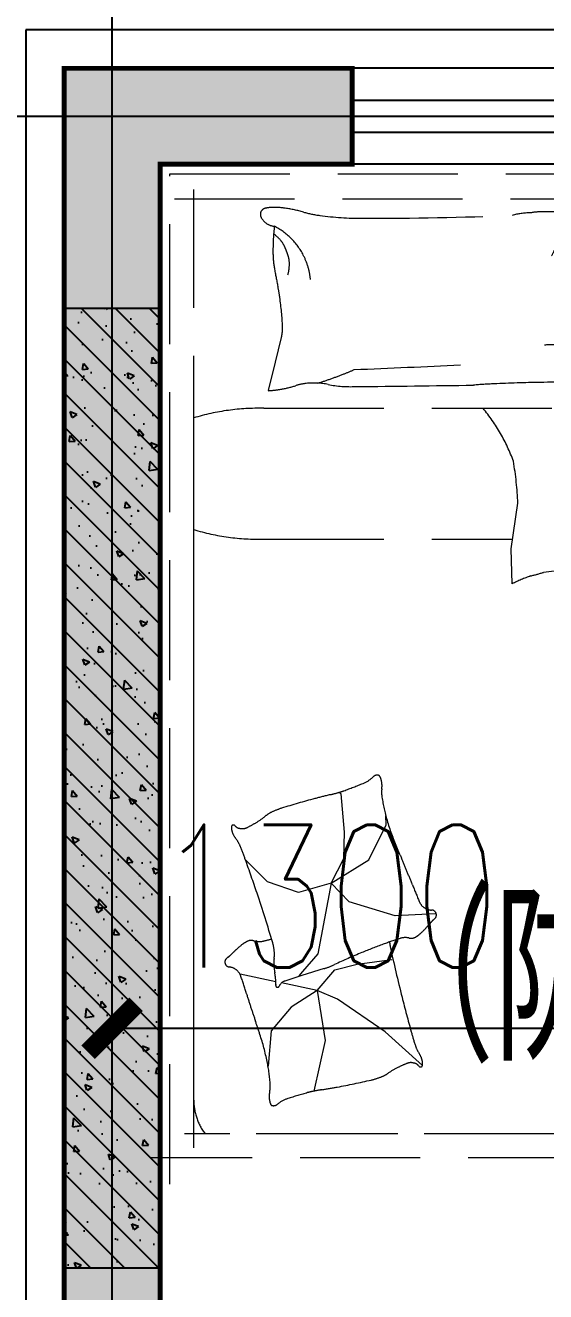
# Model space of a CAD drawing. Header units: millimetres. Extents: x 815519 to 890079, y 147095 to 251022.
# Drawn here: x 854399 to 855483, y 165347 to 167985 of the extents above; entities that cross this region are included whole.
import ezdxf

# ---------------------------------------------------------------- set-up
doc = ezdxf.new("R2010")
doc.units = ezdxf.units.MM
doc.header["$LTSCALE"] = 1000
doc.linetypes.add('DASH', pattern=[0.35, 0.25, -0.1])
doc.linetypes.add('DOTE', pattern=[61.467999999999996, 50.8, -5.08, 0.508, -5.08])
doc.layers.get('Defpoints').update_dxf_attribs({"color": 1})
for name, color, linetype in [('COLUMN', 9, 'Continuous'), ('DOOR_FIRE', 4, 'Continuous'), ('PUB_DIM', 3, 'Continuous'), ('PUB_HATCH', 8, 'Continuous'), ('PUB_TEXT', 7, 'Continuous'), ('SURFACE', 6, 'Continuous'), ('WALL', 2, 'Continuous'), ('总内隔墙', 30, 'Continuous'), ('梁虚线', 134, 'DASH'), ('看线', 163, 'Continuous'), ('砼墙', 3, 'Continuous')]:
    doc.layers.add(name, color=color, linetype=linetype)
doc.layers.add('DOTE', color=1, linetype='DOTE', plot=False)
doc.layers.add('FF-活动家具', color=33, linetype='Continuous', lineweight=0)
doc.styles.add('_TCH_DIM_T3', font='SIMPLEX.shx', dxfattribs={"width": 0.7, "bigfont": 'GBCBIG.shx'})
doc.styles.add('_TCH_LABEL', font='COMPLEX', dxfattribs={"bigfont": 'GBCBIG'})
doc.styles.add('DIM_FONT', font='SIMPLEX', dxfattribs={"width": 0.7, "bigfont": 'GBCBIG'})
doc.dimstyles.new('_TCH_ARCH&&100', dxfattribs={"dimtxt": 297.5, "dimasz": 100, "dimexe": 250, "dimexo": 300, "dimgap": 100, "dimtad": 1, "dimdec": 0, "dimzin": 0, "dimdsep": 46, "dimtxsty": '_TCH_DIM_T3', "dimblk": 'ARCHTICK', "dimcen": 0.09, "dimclrt": 7, "dimazin": 2, "dimtfac": 1, "dimtdec": 0, "dimtix": 1, "dimtmove": 2, "dimatfit": 3, "dimfxl": 1, "dimtolj": 1, "dimtzin": 0, "dimarcsym": 0})

# ---------------------------------------------------------------- blocks, each defined once
blk = doc.blocks.new('_ArchTick')
at = {"color": 0, "linetype": 'ByBlock', "const_width": 0.4}
blk.add_lwpolyline([(-0.5, -0.5), (0.5, 0.5)], dxfattribs=at)
blk = doc.blocks.new('*D733')
at = {"layer": 'Defpoints', "color": 0, "transparency": 16777216}
for p in [(-334073.0922989643, 357850.0000003577), (-335372.9432776108, 356949.9999955215), (-334073.0922989643, 356949.9999954788)]:
    blk.add_point(p, dxfattribs=at)
at = {"layer": 'PUB_DIM', "color": 0, "lineweight": -2, "transparency": 16777216}
for p, q in [((-335372.9432776108, 357249.9999955215), (-335372.9432776108, 358100.0000003577)), ((-334073.0922989643, 357249.9999954788), (-334073.0922989643, 358100.0000003577)), ((-335372.9432776108, 357850.0000003577), (-334073.0922989643, 357850.0000003577))]:
    blk.add_line(p, q, dxfattribs=at)
at = {"layer": 'PUB_DIM', "color": 0, "lineweight": -2, "transparency": 16777216, "xscale": 100, "yscale": 100, "zscale": 100, "rotation": 180}
blk.add_blockref('_ArchTick', (-335372.9432776108, 357850.0000003577), dxfattribs=at)
at = {"layer": 'PUB_DIM', "color": 0, "lineweight": -2, "transparency": 16777216, "xscale": 100, "yscale": 100, "zscale": 100}
blk.add_blockref('_ArchTick', (-334073.0922989643, 357850.0000003577), dxfattribs=at)
at = {"layer": 'PUB_DIM', "color": 7, "transparency": 16777216, "insert": (-334923.0177882488, 358125.0000003577), "char_height": 297.5, "attachment_point": 5, "style": '_TCH_DIM_T3'}
blk.add_mtext('\\A1;1300', dxfattribs=at)
blk = doc.blocks.new('10#楼-房间功能')
at = {"layer": 'PUB_TEXT', "color": 1, "style": '_TCH_LABEL'}
blk.add_text('（防火隔间）', height=337.5886524822695, dxfattribs=at).set_placement((-334820.6150144463, 417793.5469778031))
blk = doc.blocks.new('10#-剪力墙-初')
at = {"layer": 'PUB_HATCH'}
blk.add_hatch(color=256, dxfattribs=at).paths.add_polyline_path([(680412.9095045129, -136200.9225173861), (680412.9095045129, -139500.9225173861), (680612.9095045129, -139500.9225173861), (680612.9095045129, -139000.9225173861), (681112.9095045129, -139000.9225173861), (681112.9095045129, -139400.9225173861), (681312.9095045129, -139400.9225173861), (681312.9095045129, -138800.9225173861), (680612.9095045129, -138800.9225173861), (680612.9095045129, -136000.9225173861), (680012.9095045129, -136000.9225173861), (680012.9095045129, -136200.9225173861)])
at = {"layer": '砼墙', "color": 5, "ltscale": 0.9999999776482582, "const_width": 10}
blk.add_lwpolyline([(680412.9095045129, -136200.9225173861), (680012.9095045129, -136200.9225173861), (680012.9095045129, -136000.9225173861), (680612.9095045129, -136000.9225173861), (680612.9095045129, -138800.9225173861), (681312.9095045129, -138800.9225173861), (681312.9095045129, -139400.9225173861), (681112.9095045129, -139400.9225173861), (681112.9095045129, -139000.9225173861), (680612.9095045129, -139000.9225173861), (680612.9095045129, -139500.9225173861), (680412.9095045129, -139500.9225173861), (680412.9095045129, -138800.9225173861)], close=True, dxfattribs=at)
blk = doc.blocks.new('A$C25BE450F')
at = {"layer": 'FF-活动家具', "linetype": 'DASH'}
for p, q in [((-1200, -26.62899303849554), (-1200, 2078.17701611243)), ((-1200, 2078.17701611243), (0, 2078.17701611243)), ((0, 2078.17701611243), (0, 0)), ((-1150, 49.19250364243635), (-1150, 2045.384873870062)), ((-50.00000000023283, 49.19250364240725), (-50.00000000023283, 2045.384873870033)), ((-1190.095795021043, 2025.805604779103), (-16.17889629735146, 2025.805604779103)), ((-842.9902371419594, 786.2664343790966), (-847.9066362429876, 789.3253485899768)), ((-835.8040664705914, 706.9548798815231), (-842.9902371419594, 786.2664343790966)), ((-749.0061425045133, 721.8115447088203), (-750.1459969878197, 741.2394623278233)), ((-785.4458837346174, 648.8999301250151), (-749.0061425045133, 721.8115447088203)), ((-837.6375320462976, 651.8711699509877), (-835.8040664705914, 706.9548798815231)), ((-996.2746474600863, 602.9585704490892), (-1042.593782011652, 649.847191712528)), ((-864.0247902926058, 600.2158297793358), (-837.6375320462976, 651.8711699509877)), ((-864.0247902926058, 600.2158297793358), (-785.4458837346174, 648.8999301250151)), ((-931.8651596487034, 581.0164652712992), (-996.2746474600863, 602.9585704490892)), ((-864.0247902926058, 600.2158297793358), (-931.8651596487034, 581.0164652712992)), ((-864.0247902926058, 600.2158297793358), (-891.4505975949578, 453.3639202722698)), ((-825.8844600836746, 561.1315891534905), (-864.0247902926058, 600.2158297793358)), ((-730.297485382529, 532.4467721531691), (-825.8844600836746, 561.1315891534905)), ((-647.1553131269757, 536.5609366108256), (-730.297485382529, 532.4467721531691)), ((-891.4505975949578, 453.3639202722698), (-923.5464661712758, 415.9938082517474)), ((-878.2138867883477, 422.3634762527072), (-924.6420505926944, 407.752664140251)), ((-856.2191055070143, 419.8186136937584), (-809.2351421583444, 431.7689803039539)), ((-809.2351421583444, 431.7689803039539), (-737.0539188995026, 441.6183163504174)), ((-978.9518971047364, 394.9619168517529), (-1053.586130408105, 410.685239307757)), ((-924.6420505926944, 407.752664140251), (-960.4580656262115, 396.4814652946661)), ((-923.5464661712758, 415.9938082517474), (-931.1992980164941, 406.9654628727003)), ((-893.1013532259967, 376.8756349314353), (-856.2191055070143, 419.8186136937584)), ((-893.1013532259967, 376.8756349314353), (-967.3481999062933, 392.51734598045)), ((-893.1013532259967, 376.8756349314353), (-946.7810420186725, 341.6808793807286)), ((-893.1013532259967, 376.8756349314353), (-876.4460265843663, 272.3418525051675)), ((-850.1890221531503, 359.0156129411771), (-893.1013532259967, 376.8756349314353)), ((-751.2443231532816, 290.4645052863343), (-850.1890221531503, 359.0156129411771)), ((-946.7810420186725, 341.6808793807286), (-988.9133562848438, 292.8283661945607)), ((-988.9133562848438, 292.8283661945607), (-995.0897434793878, 218.7616748718428)), ((-673.6313543843571, 220.4339607443253), (-751.2443231532816, 290.4645052863343)), ((-876.4460265843663, 272.3418525051675), (-899.6541909913067, 167.0350893511786)), ((-24.64979353442322, 78.17701611242956), (-1169.116103377542, 78.17701611242956)), ((21.54267482738942, 28.17701611242956), (-1239.619620322832, 28.17701611242956))]:
    blk.add_line(p, q, dxfattribs=at)
for points in [[(-1000.662722372916, 2006.573079620197, 0.4948180496126418), (-1009.834212782909, 1987.829843218031)], [(-982.9920650541317, 2008.31697161746, 0.0492247228711013), (-1000.662722371286, 2006.573079620546)], [(-959.3498367749853, 2006.573079619731, 0.0368308428606689), (-982.9920650525019, 2008.31697161746)], [(-921.3717710714554, 1998.437812576711, 0.0318926909015178), (-959.3498367725406, 2006.573079619382)], [(-214.7702489900403, 1999.066755621287, 0.1112493716268427), (-192.223442049115, 2006.373180824623)], [(-173.5146829033038, 1989.408234529023, -0.1917162675696748), (-173.4573633930413, 2000.943371930451, -0.3634893070058293), (-168.6083383470541, 2003.527973600256, 0.5858582349995071), (-165.9458762063878, 2006.573079620197, 0.2155122939429289), (-167.8987334165722, 2008.603261250595, 0.0764444186436562), (-175.3351862006821, 2010.326312237943, 0.1537083434807286), (-192.2234420495806, 2006.37318082439)], [(-1009.83421278256, 1987.829843217565, 0.2633679387543246), (-981.8841023830464, 1969.041177152365)], [(-921.3717710841447, 1998.43781258032, 0.0358627382486248), (-887.4574800536502, 1991.448187864327, 0.0329412578661108), (-797.7958104973659, 1985.534634555981, 0.0094773248220926), (-486.5686441609869, 1991.448187862465, -0.0733736877386937), (-449.0543712771032, 1996.812837383535)], [(-428.8463601040421, 1999.066755621519, 0.0333974637020029), (-449.0543712825747, 1996.812837382487)], [(-391.7638180321082, 1998.3342553642, 0.0320396294923366), (-428.846360102063, 1999.066755621636)], [(-391.7638180551585, 1998.334255366062, 0.0184419514026642), (-327.4419689205242, 1995.313523003424)], [(-331.8058047521627, 1984.63139645051, 0.0486850077783836), (-344.3425701545784, 1976.547642387275)], [(-308.0240305968327, 1995.24456913484, 0.0278421621785376), (-331.8058047500672, 1984.631396451441)], [(-327.4419689167989, 1995.313523003424, 0.0108372939750571), (-262.6785058423411, 1996.066443132062)], [(-260.5672064468963, 1997.399617288902, 0.08815313182024499), (-291.7625517536653, 1982.177350078884, 0.0775471207167671), (-313.408788277884, 1960.565195788222)], [(-262.6785059048561, 1996.066443129967, 0.0146238513293551), (-214.7702490121592, 1999.066755619308)], [(-226.0373817940708, 2000.943371930567, 0.0881531318081633), (-260.5672064475948, 1997.399617288669)], [(-171.579540584702, 1972.79440977081, 0.1296753022684935), (-173.5146829024889, 1989.408234526927)], [(-982.0320473094471, 1969.336867380596, 0.0272005265116344), (-984.9388667672174, 1915.943253991602)], [(-969.332238568808, 1940.047883979802, 0.0536899463150043), (-983.5389632097213, 1953.025218095456)], [(-947.2518515286501, 1943.714605839399, 0.0773794298030474), (-982.0627042903798, 1969.055391361413)], [(-344.3425701595843, 1976.547642383201, 0.0236664622152261), (-372.2658436582424, 1952.188586572476)], [(-313.4087882783497, 1960.565195787523, 0.0775471207018448), (-327.4419689268107, 1933.385890990088)], [(-174.5792978174286, 1955.99034394481, 0.0193256498645087), (-177.2130090087885, 1940.892356233962)], [(-174.5792978156824, 1955.990343952959, 0.0173502061733373), (-171.57954058412, 1972.794409774535)], [(-961.2276595855365, 1927.756183302903, 0.0703117485656328), (-969.3322385656647, 1940.047883976193)], [(-957.492945211241, 1919.2016641589, 0.0154482349127563), (-961.2276595847216, 1927.756183301157)], [(-911.867633442278, 1884.371855430829, 0.0475254861918905), (-921.7925967957126, 1908.990302682796, 0.0773794298122645), (-947.2518515292322, 1943.714605839981)], [(-391.2891201262828, 1931.509415923094, 0.0468009736914347), (-396.3971290473128, 1923.843281554116)], [(-372.2658436616184, 1952.188586569217, 0.0312234184504686), (-391.2891201224411, 1931.509415927751)], [(-177.2130090065766, 1940.892356250377, 0.0188175161239165), (-183.8273576182546, 1872.510259426606)], [(-984.9388667672174, 1915.943253991136, 0.042281187805113), (-982.0320473077009, 1881.629850179364)], [(-950.7261381245917, 1890.909286614798, 0.0821266656679664), (-953.7161723995814, 1908.990302688384, 0.0132435682984484), (-957.4929452131037, 1919.20166416344)], [(-396.3971290455665, 1923.843281557376, 0.023190832050897), (-404.4340757379541, 1907.113686380617)], [(-982.0320473035099, 1881.629850154684, 0.0109698913694058), (-974.6868881618138, 1843.634756349551)], [(-953.7161723995814, 1867.705167602457, 0.0641637021440542), (-950.7261381245917, 1890.90928661573)], [(-906.7696224255487, 1858.322227294731, 0.0475254861957134), (-911.8676334447227, 1884.371855438978)], [(-183.8273576191859, 1872.510259410425, 0.0218280980111616), (-184.7244961957913, 1813.284000825428)], [(-970.6169695798308, 1820.790324820962, 0.0182988888801315), (-974.6868881632108, 1843.634756355721)], [(-964.9100987850688, 1759.677644461684, 0.0233051013965709), (-970.6169695790159, 1820.790324813977)], [(-184.7244961956749, 1813.284000822168, 0.0062041541413661), (-183.3388607477536, 1779.433326839178)], [(-183.3388607663801, 1779.433327187609, 0.0019630604936855), (-177.2130089789862, 1672.539472004806)], [(-966.8611280111363, 1740.096812200209, 0.0730409353746489), (-964.9100987863494, 1759.677644486015)], [(-966.8611280106707, 1740.096812202188), (-987.5175708084134, 1657.526683268079), (-995.0290579949506, 1627.501104799041, 0.5102284768060689), (-994.0743320407346, 1626.364072724071)], [(-383.2174079502001, 1721.163944054802, 0.0333392787946399), (-419.4570501098642, 1721.330790350039)], [(-366.8770317112794, 1717.577698968526, 0.0725208529107281), (-383.2174079464749, 1721.163944054453)], [(-288.0067101857858, 1681.922412810789, 0.0094772151004863), (-337.0449834112078, 1705.220613248239, 0.0159372812992931), (-366.8770316995215, 1717.577698963985)], [(-864.2055569912773, 1651.193198102585, 0.0097294744706726), (-837.2888068340253, 1661.279915890715, 0.0079705008440045), (-815.5438696886413, 1670.318582737644)], [(-815.5438696880592, 1670.318582737877, 0.0008467710462191), (-594.0980984445196, 1680.045796500228)], [(-261.2004703100538, 1666.869158715068, 0.0245988265344099), (-288.0067101850873, 1681.922412810323)], [(-222.2817361857742, 1640.637277732545, 0.0161077521613874), (-261.2004703129642, 1666.869158716931)], [(-177.2130090087885, 1672.539472490957, 0.0283408257608924), (-172.9358758666785, 1636.410843149701)], [(-968.7391467702109, 1629.377721108438, 0.0344939943967025), (-937.9543188543757, 1636.731723929697)], [(-870.0060392688029, 1639.408194438613, 0.0786692862297231), (-915.5928875966929, 1641.448187863862, 0.0478250924960003), (-937.9543188569369, 1636.731723928766)], [(-891.4943693326786, 1642.161363436782, 0.0097294744653337), (-864.2055570334196, 1651.193198087683)], [(-870.0060392752057, 1639.40819444001, 0.0625100271959325), (-812.8767184260068, 1635.007570035232)], [(-812.8767183976015, 1635.007570036629, 0.0015199156259283), (-567.1615354079986, 1637.950477072678)], [(-524.6172828368144, 1640.637277725793, 0.0087615685432961), (-567.1615354430396, 1637.950477069884)], [(-428.4743689884199, 1643.641900985443, 0.0071527060954506), (-524.6172827921109, 1640.637277727888)], [(-303.029684662004, 1644.390510343073, 0.0054844172056006), (-428.4743692443008, 1643.641900981136)], [(-236.2897572240327, 1642.141233122849, 0.0143450944847442), (-303.0296845791163, 1644.390510342608)], [(-202.2186139188707, 1634.859547853528, 0.0629807230886421), (-212.892426180304, 1638.760661415698, 0.0405796252753021), (-236.289757196093, 1642.141233121103)], [(-173.4573633926921, 1627.501104799856, 0.1170135268515478), (-172.9358758663293, 1636.410843147954)], [(-994.074332038057, 1626.364072724304, 0.0235713893390316), (-968.7391467697453, 1629.377721108438)], [(-202.2186139201513, 1634.859547854227, 0.0483088234479037), (-188.4801418103743, 1629.377721107507, 0.0397304305239149), (-174.886431057239, 1626.569829983462)], [(-174.8864310551435, 1626.569829983229, 0.3660599914409821), (-173.4573633929249, 1627.501104799157)], [(-1004.182924678084, 1589.646049448929), (-347.3639730622526, 1589.646049448813), (-50.00000000023283, 1219.863049477281), (-50, 148.1770161124296, -0.160927910851846), (-70, 78.17701611242956), (-1126.40902930533, 78.17701611222583, -0.1586028106701548), (-1149.999999999884, 148.1770161122258), (-1150.000000001513, 1569.646049448929)], [(-50.00000000128057, 1219.863049476931, -0.0523148512925338), (-81.04943370108958, 1217.373011161282, -0.010846765489566), (-231.6188367268769, 1221.16699250153, -0.093397858964652), (-261.7604221623624, 1237.678889658942, 0.1036486711513765), (-289.2724842756288, 1252.031942591129, -0.0166922288785644), (-333.4169686893001, 1257.423796235526, 0.000248025235926), (-421.0522221063729, 1247.91657825018, -0.0179609601855071), (-448.1762585956603, 1240.510970954841, 0.0273621601329635), (-486.7420758983353, 1224.075190040341), (-488.4881137066986, 1296.601120908221), (-474.8487673056079, 1392.01110749034, 0.031824368812578), (-484.058666540659, 1479.540026071074, 0.0852718179197296), (-547.3639730645809, 1589.646049451607)], [(-1150.000000001281, 1337.046168476052, 0.0796001384036358), (-1004.182924677851, 1317.046168476052), (-485.5653894096613, 1317.046168475936)]]:
    blk.add_lwpolyline(points, format="xyb", dxfattribs=at)
for centre, radius, start, end in [((-1014.675501894904, 1124.580409157847), 465.1839893592071, 88.70754068730746, 106.912164089363), ((-819.2153170083184, 864.4469829269219), 60.41569840221909, 291.566339953832, 314.7245146655787), ((-767.27108026715, 812.0008201776072), 13.40031418017879, 84.27179906031067, 134.7245147115696), ((-766.3970618180465, 820.7139593658503), 4.643448144693289, 26.92490004664749, 84.27179905350742), ((-798.5545797431841, 804.3819432487071), 40.71061755903321, 8.273390628227881, 26.92490005110779), ((-887.4028055827366, 927.5995351629681), 143.8043742899871, 285.9412809978909, 290.4063110688209), ((-1579.766884726239, 2788.682957835903), 2129.50312390839, 290.4063110688209, 291.5663399823222), ((-708.3676854765508, 789.4047541943437), 50.39541404595904, 171.8450408628462, 187.8583830160601), ((-805.6669811060419, 803.3477293213655), 47.89781809847664, 351.8450408628462, 8.273390628227881), ((-486.0170602782164, -772.062802427623), 1602.416275745041, 104.8915846981992, 107.4686417016965), ((-558.9793993525673, -497.6880036487128), 1318.506020332933, 103.470046703899, 104.8915846981992), ((-967.7459047349403, 1208.87685563945), 436.3312014285923, 283.470046703899, 285.9412809978909), ((-417.5438281905372, 829.5446126165625), 343.9762788871129, 187.8583830160601, 195.9817922914794), ((-1099.332700638333, 859.9020995621686), 155.1626239836059, 300.5346723783655, 309.3295119308874), ((-959.9188718297519, 689.7505717065069), 64.80955174476028, 115.702532697847, 129.3295119308874), ((-919.8437453596853, 606.4900283499737), 157.2126568961301, 107.4686417016965, 115.702532697847), ((-1043.159152062843, 716.0422015503864), 28.19210488599834, 175.6806841521379, 199.9742522675567), ((-1067.734218480531, 717.8983419983997), 3.547041550824778, 102.9098868858752, 175.6806841521379), ((-1067.401423503179, 716.4464341624989), 5.036601506354202, 36.20821944545369, 102.9098868858752), ((-1054.198742564069, 726.1122447454254), 11.32612070613426, 216.2082194361316, 259.2216482924756), ((-1044.776971876854, 775.6044842907577), 61.70718399476407, 259.2216482924756, 266.9004239476097), ((-1047.45215702022, 726.2018365420518), 12.23215776811403, 266.9004239342889, 284.1999480903354), ((-1052.173045619624, 744.8586776989396), 31.47701451275211, 284.1999480903354, 296.446967973557), ((-1163.568061207654, 968.8013541808468), 281.595330210969, 296.446967973557, 300.5346723783655), ((-268.6068690349348, 872.2003816482902), 498.9012040418681, 195.9817922914794, 202.7252429915235), ((-1024.436687975307, 722.8470946164452), 48.1128787452427, 199.9742522675567, 218.2144296702012), ((-1112.020752903656, 653.8895078945789), 63.3596164985269, 22.33596042798073, 38.21442965952411), ((-1672.831658403273, 423.4729013139731), 669.6604364843128, 19.75771214232703, 22.33596042798073), ((3579.295154883293, 2483.804960430833), 4670.665735271607, 202.7252429915235, 203.0813773836967), ((-4878.060683396761, -727.808976978471), 4075.38254287318, 18.71266171984354, 19.75771214232703), ((-5208.198779792758, -1261.003509329603), 4881.487955240261, 22.73301827967598, 23.08137738369675), ((-2193.62144506257, 2.063217322836863), 1612.999915940494, 21.64781236287097, 22.73301827352404), ((1608.600333511946, 1511.140797863161), 2477.7464215334, 201.647812362871, 202.5233980002182), ((-3401.115528429742, -227.5268132077181), 2516.00791368121, 16.23750749418551, 18.71266171984354), ((-653.6473656416638, 573.0045916756208), 28.69268719312876, 202.5233980002182, 268.4786540744292), ((-654.6794478289085, 534.144228184974), 10.18137928142954, 316.419545923335, 88.47865407442924), ((-794.1805685588624, 624.9485669003625), 174.091487995977, 311.710715737016, 318.0180671092733), ((-1057.549600731931, 861.9367734422267), 528.3889014041926, 318.0180671092733, 319.016859217022), ((-427.6500764889643, 314.6987942710111), 306.0227574842912, 137.7044203627562, 139.0168592170221), ((-627.2617101214128, 496.3032568977505), 36.16170967008353, 131.1057571379314, 137.7044203627562), ((-687.6839758118149, 565.5525528040307), 55.74212689114826, 311.1057571379314, 316.419545923335), ((-1010.747701279004, 423.8109889886691), 61.93984473956668, 116.7308516476253, 127.3148334495638), ((-1030.477462517098, 462.9866869376856), 18.07643415283608, 72.78809845616964, 116.7308516476253), ((-1014.281986511429, 515.2673700359301), 36.65530497785004, 252.7880984561696, 283.2534967697202), ((-1190.281122126034, 1262.504560521164), 804.3395594610353, 283.2534967697202, 284.5779452423267), ((-1075.001753296936, 449.9232951717568), 93.25246910850171, 3.354728537109435, 16.23750750245465), ((-476.2692924842704, -281.2397683054151), 804.3395594649396, 107.6493790707189, 110.2860118849034), ((-649.3517020400614, 487.6011165379605), 93.25246911021642, 185.9697772968749, 191.8416252056216), ((-709.0244520222768, 450.3093758373579), 36.65530497769808, 77.18398074910334, 107.6493790707189), ((-696.8837958181975, 503.6776036060473), 18.07643415267448, 257.1839807491033, 301.1267339436448), ((-719.5582315947395, 541.2258226115082), 61.93984473898201, 301.1267339436448, 311.710715737016), ((-1099.329514067736, 475.6756901770714), 36.16170967112379, 306.7098748380525, 313.3085380625765), ((-1284.434438009397, 672.0456274545868), 306.0227574972532, 313.3085380720053, 314.6209769285489), ((-698.3322653907817, 78.13733511167811), 528.3889013749782, 133.6221848157055, 134.6209769285489), ((-942.7620119277854, 334.614928939438), 174.0914879948683, 127.3148334495638, 133.6221848157055), ((-1034.885530121159, 452.2748303175322), 53.06738382275489, 350.7213250697287, 3.354728537109435), ((-324.21336770372, -702.5746596060344), 1252.197989001478, 112.3215132249899, 115.1691303713957), ((-287.2670579754049, -792.5627836626081), 1349.475387210586, 110.2860122900813, 112.3215136647113), ((1721.844029320637, 984.7678367834305), 2516.007913669671, 191.8416252056216, 194.3167794263491), ((-1074.892843138892, 435.8445395157323), 10.18137928148198, 132.0236636292136, 264.0827717782008), ((-1044.392771334969, 401.9988995808526), 55.74212688993721, 126.7098748463902, 132.0236636292136), ((-1078.900433955481, 397.1775993713527), 28.69268719317721, 18.12751570356905, 84.08277178500727), ((-926.2775778258219, 434.5311006035772), 56.9804568918661, 170.7213250697287, 182.9115171261465), ((-839.8815766036278, 438.9251445648842), 143.4881250463397, 182.911517119485, 190.1138550527515), ((-929.6835437816335, 585.9164428805816), 171.460486654369, 287.4686417016965, 295.1691303713957), ((-3406.398870883742, -364.8035157080158), 2477.7464215242, 17.25193006861644, 18.12751570356905), ((-1135.100954983616, 386.2649067459279), 156.391154028091, 3.215401302420084, 10.11385505931797), ((-954.9215369839221, 378.888270835334), 18.44379680798897, 107.4686417016965, 158.0464169533943), ((500.3046031403355, 848.4044480950688), 1612.99991592904, 197.2519300622464, 198.3371359751837), ((-971.9782003790606, 388.0949304209207), 7.362670338459107, 170.9738411258709, 194.6130914654654), ((-1006.084660545923, 393.5128264026134), 27.17143196610433, 350.9738411192834, 3.215401302420084), ((-975.4903400294716, 387.1792295802734), 3.733120372743312, 194.6130914590111, 338.0464169533943), ((3232.78971368901, 1370.374337142595), 4075.382542881889, 194.3167794263491, 195.3618298520632), ((3602.824590505101, 1876.696134028549), 4881.487955276533, 198.3371359751837, 198.6854950883908), ((-5445.848579030018, -1183.557777046983), 4670.665735348229, 18.32936069361812, 18.68549508839081), ((-51.2531019494636, 468.1516090615478), 669.6604364832555, 195.3618298520632, 197.9400781346587), ((-1485.740813850425, 128.374306900485), 498.9012040347096, 11.5859100009645, 18.32936069361812), ((-628.0750768037979, 281.3975096722424), 63.35961649898266, 197.9400781430591, 213.8185473721109), ((-720.6869102853816, 219.3558664373413), 48.1128787459185, 15.57836998077989, 33.81854737211092), ((-1333.972535423818, 159.4889673389844), 343.9762788910504, 3.462500728997834, 11.5859100009645), ((-656.5161279474851, 76.96345867836499), 155.1626239828234, 116.1387900835794, 124.9336296367213), ((-600.8165725948056, -36.53891458394355), 281.5953302050317, 112.0510856749414, 116.1387900835794), ((-694.7192757048178, 195.2831167067925), 31.4770145160168, 99.8040658008155, 112.0510856749414), ((-697.9962788425619, 214.2469180575863), 12.23215776828019, 82.50454164459146, 99.8040658008155), ((-704.45017742645, 165.1946458068269), 61.70718399257478, 74.82576600604612, 82.5045416580352), ((-691.2626730024349, 213.819138245919), 11.32612070591247, 31.81233714396888, 74.82576600604612), ((-677.3579718939727, 222.4445637588215), 5.036601506253269, 211.8123371468029, 278.5140046001396), ((-677.1374408322154, 220.9714191935782), 3.547041551275377, 278.5140046001396, 351.2848018574859), ((-701.4979455854045, 224.7057136262592), 28.19210488533424, 351.284801864079, 15.57836998077989), ((-1142.94173235842, 1751.136566493136), 1602.416260531098, 280.495702465291, 283.0727594740815), ((-816.0537046359386, 343.3874150469492), 157.2126568959726, 283.0727594125889, 291.3066504018977), ((-782.4781704909401, 257.3001491576724), 64.80955174571518, 291.3066504018977, 304.9336296293433), ((-944.9832163770916, 155.8601665507886), 47.89781810048608, 167.4491585684405, 183.8775083351091), ((-1040.927590691019, 177.219860442041), 50.39541404508228, 347.4491585684404, 3.462500728997834), ((-325.3312390577048, -1882.96745181788), 2129.503123921674, 106.010428781006, 107.1704576869758), ((-873.0114115809556, 25.70904065395007), 143.8043742897385, 101.5453987015408, 106.010428781006), ((-814.4638281554217, -260.8989234134206), 436.331201421583, 99.07416441248287, 101.5453987015408), ((-1091.224138185964, 1471.976549818588), 1318.50602035638, 279.0741644124829, 280.4957024110004), ((-952.153964709607, 155.3741418836289), 40.71061755879425, 183.8775083351091, 202.5290177603378), ((-985.4686898007058, 141.5549595028278), 4.643448144502132, 202.5290177603378, 259.8759167691848), ((-983.9294032609323, 150.1754757121089), 13.40031418007306, 259.8759167691848, 310.3286324145519), ((-936.1578334136866, 93.90220661758212), 60.41569831215746, 107.1704576869758, 130.3286324145519)]:
    blk.add_arc(centre, radius, start, end, dxfattribs=at)
at = {"layer": 'FF-活动家具', "linetype": 'DASH', "style": 'DIM_FONT', "width": 0.8000000000029102, "flags": 9}
for tag in ['YSIZE', 'XSIZE']:
    blk.add_attdef(tag, (-1200, 2078.17701611243), '', height=0.5, dxfattribs=at)
blk = doc.blocks.new('$WINLIB2D$00000001')
for p, q in [((-0.5, 0.5), (0.5, 0.5)), ((-0.5, 0.5), (-0.4999999999999999, -0.5)), ((0.5, -0.5), (0.5, 0.5)), ((0.5, 0.1666666666666666), (-0.5, 0.1666666666666666)), ((0.5, -0.1666666666666667), (-0.5, -0.1666666666666667)), ((-0.4999999999999999, -0.5), (0.5, -0.5))]:
    blk.add_line(p, q)
blk = doc.blocks.new('3-Ba户型-右')
at = {"layer": 'SURFACE'}
for p, q in [((-684229.0630044914, 357579.9996841948), (-686509.0628632312, 357579.9996841948)), ((-686509.0628632312, 357579.9996841948), (-686509.0628632312, 354779.9996841948))]:
    blk.add_line(p, q, dxfattribs=at)
at = {"layer": 'WALL'}
for p, q in [((-686429.062863225, 354699.9999056758), (-686429.0628632243, 357499.9999391619)), ((-685829.0628544452, 357499.9999127901), (-686429.0628632243, 357499.9999391619)), ((-685829.062863236, 357299.9999127882), (-685829.0628544452, 357499.9999127901)), ((-686229.0628632327, 354599.9999007885), (-686229.0628632315, 357299.9999303605)), ((-686229.0628632315, 357299.9999303605), (-685829.062863236, 357299.9999127882))]:
    blk.add_line(p, q, dxfattribs=at)
at = {"layer": 'DOOR_FIRE', "xscale": -1500, "yscale": -200, "zscale": 200, "rotation": 359.9999974815798}
blk.add_blockref('$WINLIB2D$00000001', (-685079.0628588367, 357399.99987982), dxfattribs=at)
at = {"layer": 'FF-活动家具', "linetype": 'DASH'}
blk.add_blockref('A$C25BE450F', (-685009.06188667, 355201.8231876891), dxfattribs=at)
blk = doc.blocks.new('DAAB')
at = {"layer": '梁虚线', "ltscale": 0.9999999776482582}
for p, q in [((237717.7311016552, -665715.5985771678), (243017.7311016552, -665715.5985771678)), ((237717.7311016552, -665915.5985771678), (243017.7311016552, -665915.5985771678))]:
    blk.add_line(p, q, dxfattribs=at)
for points in [[(243017.7311016552, -665715.5985771678), (243617.7311016552, -665715.5985771678)], [(243017.7311016552, -665915.5985771678), (243017.7311016552, -665715.5985771678)], [(243617.7311016552, -668515.5985771678), (243617.7311016552, -665715.5985771678)], [(243017.7311016552, -665915.5985771678), (243417.7311016552, -665915.5985771678)], [(243417.7311016552, -668515.5985771678), (243417.7311016552, -665915.5985771678)]]:
    blk.add_lwpolyline(points, dxfattribs=at)
blk = doc.blocks.new('10#楼-装配式-标准层')
at = {"layer": 'PUB_HATCH'}
h = blk.add_hatch(dxfattribs=at)
h.set_pattern_fill('钢筋混凝土', color=256, scale=20, style=0)
h.set_pattern_definition([(45, (0, 0), (-35.35533905932737, 35.35533905932738), []), (49.99999999999999, (0, 0), (143.4520365201507, -12.55042699651902), [15, -165]), (355, (0, 0), (-27.7502667226, 150.4384267400024), [12, -132]), (100.4514, (11.954336, -1.045868), (115.7018763428043, 137.8879084121907), [12.748038, -140.2284224]), (46.18420000000002, (0, 40), (213.4482097251289, -33.10380286580362), [22.5, -247.5]), (96.6356, (17.787349, 37.2413386), (186.9325411097407, 194.8235741800883), [19.1220576, -210.3426]), (351.1842, (0, 40), (186.9323890267254, 194.8237201850649), [18, -198]), (21, (20, 30), (119.3814104236923, -80.52377813306776), [15, -165]), (326.0000000000001, (20, 30), (48.66306638431634, 145.0300090093706), [12, -132]), (71.4514, (29.9484466, 23.2896788), (168.044525716298, 64.50609934199048), [12.748038, -140.2284224]), (37.50000000000001, (0, 0), (2.431971063458134, 66.5787707662623), [0, -130.4, 0, -134, 0, -132.5]), (7.499999999999999, (0, 0), (52.61390748842972, 78.88234237647205), [0, -76.39999999999999, 0, -127.4, 0, -50.5]), (327.5, (-44.6, 0), (106.7644872344818, -4.510974346875951), [0, -50, 0, -156, 0, -207]), (317.5, (-64.6, 0), (116.6372338684772, 20.02099646646354), [0, -65, 0, -103.6, 0, -147])])
h.paths.add_polyline_path([(196713.4992640481, 550200.00395813), (196713.4992639031, 548200.003932643), (196913.4982873627, 548200.003932643), (196913.4982875077, 550200.00395813)])
at = {"layer": 'COLUMN'}
for p, q in [((196713.4992640481, 550200.00395813), (196713.4992639031, 548200.003932643)), ((196913.4982875077, 550200.00395813), (196713.4992640481, 550200.00395813)), ((196913.4982873627, 548200.003932643), (196913.4982875077, 550200.00395813)), ((196713.4992639031, 548200.003932643), (196913.4982873627, 548200.003932643))]:
    blk.add_line(p, q, dxfattribs=at)
blk = doc.blocks.new('10#标准层轴网')
at = {"layer": 'DOTE'}
for p, q in [((-335373.0922989402, 356450.0160711674), (-335373.0922989402, 365950.0160711674)), ((-345133.0922989402, 359749.9996841938), (-329173.0922989402, 359749.9996841938))]:
    blk.add_line(p, q, dxfattribs=at)
at = {"layer": 'PUB_DIM'}
dim = blk.add_linear_dim(base=(-334073.0922989643, 357850.0000003577), p1=(-335372.9432776108, 356949.9999955215), p2=(-334073.0922989643, 356949.9999954788), angle=359.9999999981168, dimstyle='_TCH_ARCH&&100', dxfattribs=at)
dim.commit()
dim.dimension.update_dxf_attribs({"geometry": '*D733', "text_midpoint": (-334923.0177882488, 358125.0000003577), "dimtype": 129})

msp = doc.modelspace()

# ---------------------------------------------------------------- block references
at = {"xscale": -1}
msp.add_blockref('10#-剪力墙-初', (1535092.366002555, 303896.3245239267), dxfattribs=at)
at = {"xscale": -1, "rotation": 359.9999999999714}
msp.add_blockref('DAAB', (1098097.038578722, 833611.0005851048), dxfattribs=at)
at = {"layer": '总内隔墙', "color": 0, "xscale": -1}
msp.add_blockref('10#楼-装配式-标准层', (1051392.956250162, -382804.5976762033), dxfattribs=at)
at = {"layer": '看线'}
for name, p in [('10#标准层轴网', (1189952.549773545, -191954.597676944)), ('3-Ba户型-右', (1540908.520337822, -189604.597676945)), ('10#楼-房间功能', (1189952.549773545, -251965.597676944))]:
    msp.add_blockref(name, p, dxfattribs=at)

doc.saveas('drawing.dxf')
